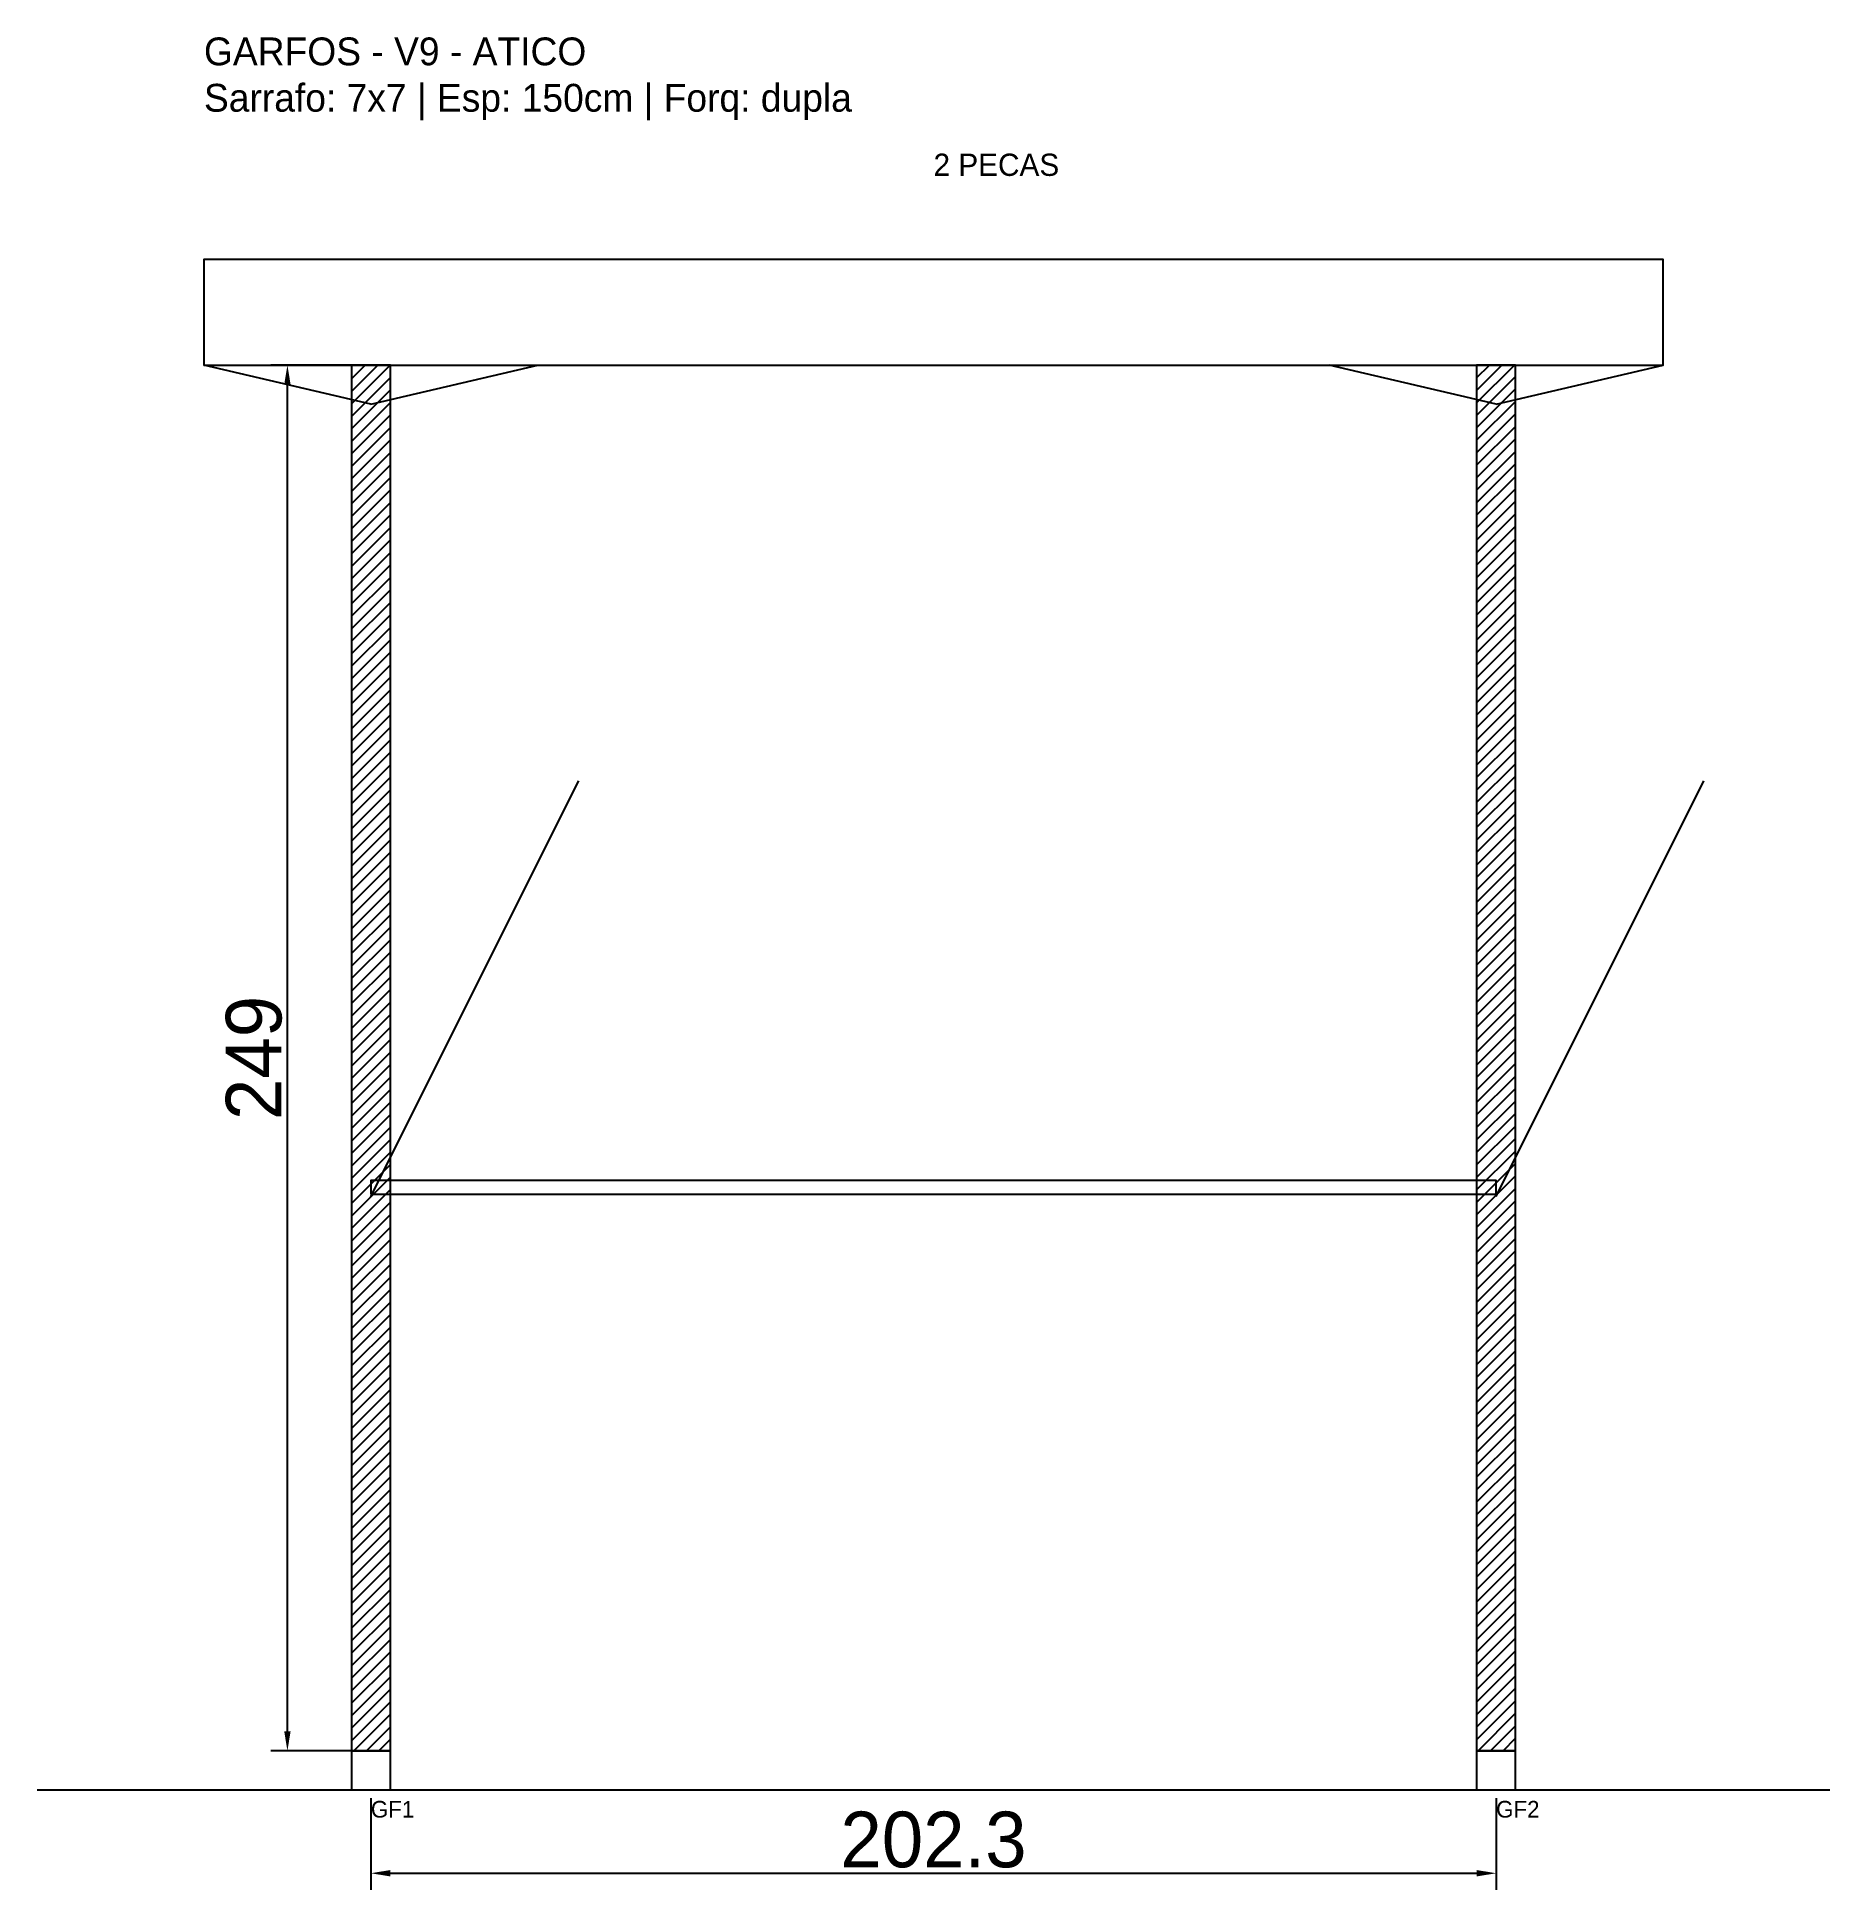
# Model space of a CAD drawing. Header units: metres. Extents: x -30 to 292, y -25 to 308.
import ezdxf

# ---------------------------------------------------------------- set-up
doc = ezdxf.new("R2010")
doc.units = ezdxf.units.M
for name, color, linetype in [('BARRA_ANCORAGEM', 1, 'Continuous'), ('COTA', 241, 'Continuous'), ('GARFOS OK', 3, 'Continuous'), ('NOME DA VIGA', 6, 'Continuous'), ('SARR_7x7', 40, 'Continuous'), ('TIRAS REESCORAMENTO', 252, 'Continuous'), ('VIGAS', 3, 'Continuous')]:
    doc.layers.add(name, color=color, linetype=linetype)
doc.dimstyles.new('EZ DXF', dxfattribs={"dimtxt": 10, "dimasz": 3.5, "dimexe": 3, "dimexo": 1.5, "dimgap": 1, "dimtad": 1, "dimdec": 1, "dimdsep": 46, "dimcen": 2.5, "dimazin": 3, "dimtfac": 1, "dimtmove": 0, "dimatfit": 3})

msp = doc.modelspace()

# ---------------------------------------------------------------- hatches: boundary and pattern name
at = {"layer": 'COTA'}
h = msp.add_hatch(dxfattribs=at)
h.set_pattern_fill('ANSI31', scale=0.5)
h.paths.add_polyline_path([(26.5, 0), (33.5, 0), (33.5, 249), (26.5, 249)])
h = msp.add_hatch(dxfattribs=at)
h.set_pattern_fill('ANSI31', scale=0.5)
h.paths.add_polyline_path([(228.75, 0), (235.75, 0), (235.75, 249), (228.75, 249)])

# ---------------------------------------------------------------- linework, layer by layer
at = {"layer": 'BARRA_ANCORAGEM'}
for p, q in [((30, 99.6), (67.35, 174.3)), ((232.25, 99.6), (269.6, 174.3))]:
    msp.add_line(p, q, dxfattribs=at)
at = {"layer": 'GARFOS OK'}
for p, q in [((30, 242), (0, 249)), ((0, 249), (60, 249)), ((30, 242), (60, 249)), ((232.25, 242), (202.25, 249)), ((202.25, 249), (262.25, 249)), ((232.25, 242), (262.25, 249))]:
    msp.add_line(p, q, dxfattribs=at)
at = {"layer": 'GARFOS OK', "linetype": 'CONTINUOUS'}
msp.add_line((-30, -7), (292.25, -7), dxfattribs=at)
at = {"layer": 'GARFOS OK'}
for points in [[(26.5, 0), (33.5, 0), (33.5, 249), (26.5, 249), (26.5, 0)], [(228.75, 0), (235.75, 0), (235.75, 249), (228.75, 249), (228.75, 0)]]:
    msp.add_lwpolyline(points, dxfattribs=at)
at = {"layer": 'SARR_7x7'}
for points in [[(26.5, -7), (33.5, -7), (33.5, 0), (26.5, 0), (26.5, -7)], [(228.75, -7), (235.75, -7), (235.75, 0), (228.75, 0), (228.75, -7)]]:
    msp.add_lwpolyline(points, dxfattribs=at)
at = {"layer": 'TIRAS REESCORAMENTO'}
msp.add_lwpolyline([(30, 100), (232.25, 100), (232.25, 102.5), (30, 102.5), (30, 100)], dxfattribs=at)
at = {"layer": 'VIGAS'}
msp.add_lwpolyline([(0, 249), (262.25, 249), (262.25, 268), (0, 268), (0, 249)], dxfattribs=at)

# ---------------------------------------------------------------- texts
at = {"layer": 'NOME DA VIGA'}
for s, height, p in [('2 PECAS', 4, (131.13, 283)), ('GF1', 3, (30, -12)), ('GF2', 3, (232.25, -12))]:
    msp.add_text(s, height=height, dxfattribs=at).set_placement(p)
at = {"layer": 'NOME DA VIGA', "insert": (0, 293), "char_height": 5, "attachment_point": 7}
msp.add_mtext('GARFOS - V9 - ATICO\\PSarrafo: 7x7 | Esp: 150cm | Forq: dupla', dxfattribs=at)

# ---------------------------------------------------------------- dimensions: what is measured, and where the dimension line sits
at = {"layer": 'COTA'}
msp.add_linear_dim(base=(15, 0), p1=(30, 0), p2=(30, 249), angle=90, dimstyle='EZ DXF', dxfattribs=at).render()
msp.add_linear_dim(base=(30, -22), p1=(30, -7), p2=(232.2518, -7), dimstyle='EZ DXF', dxfattribs=at).render()

doc.saveas('drawing.dxf')
